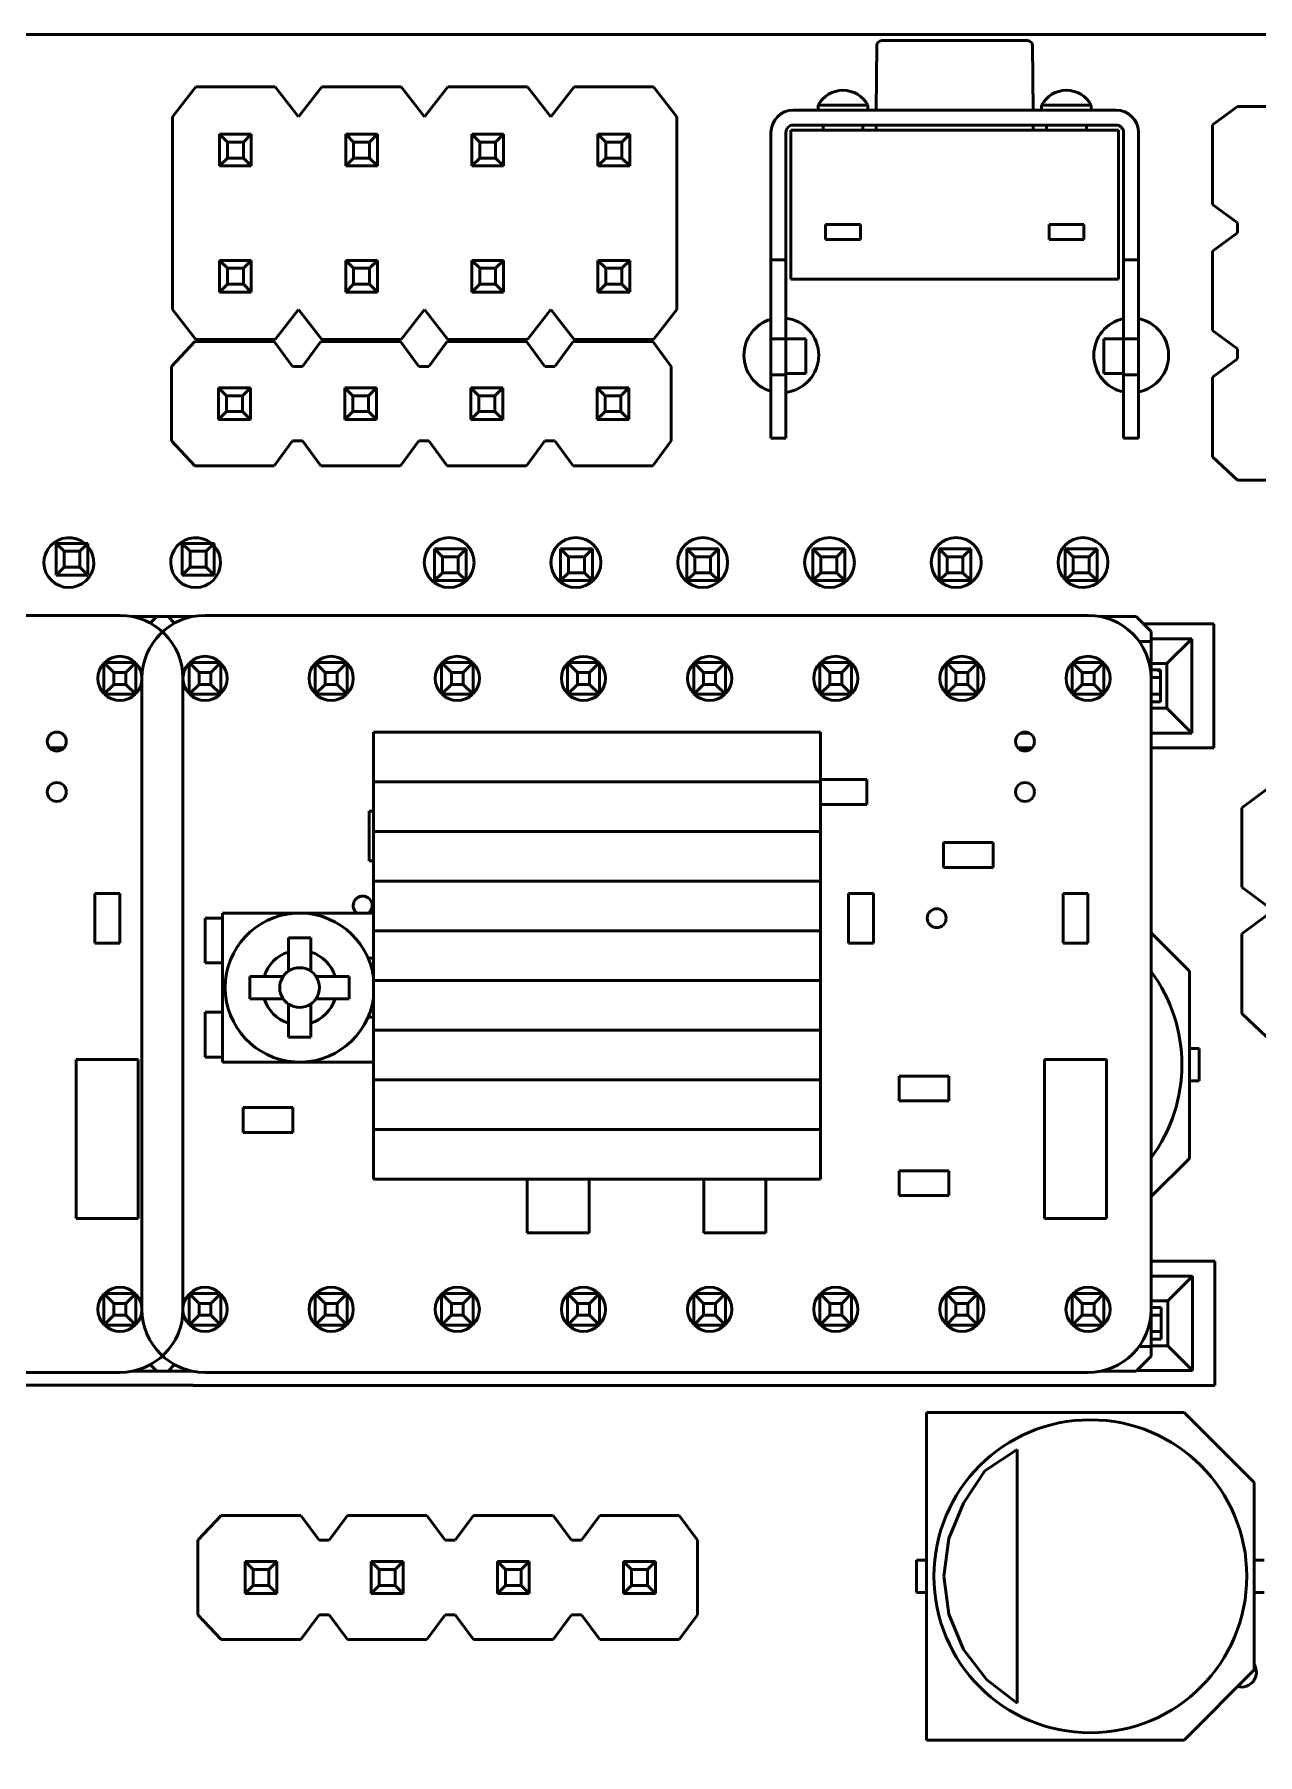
# Model space of a CAD drawing. Header units: millimetres. Extents: x 0 to 2625, y 0 to 1856.
# Drawn here: x 719.78 to 744.41, y 939.79 to 974.42 of the extents above; entities that cross this region are included whole.
import ezdxf

# ---------------------------------------------------------------- set-up
doc = ezdxf.new("R2010")
doc.units = ezdxf.units.MM
doc.header["$LTSCALE"] = 6.25
doc.layers.add('Symbol (ISO)', color=7, linetype='Continuous', lineweight=25)
doc.layers.add('Visible (ISO)', color=7, linetype='Continuous', lineweight=50)
doc.styles.add('Note Text (ISO)', font='tahoma.ttf')
doc.dimstyles.new('Default - Method 1b (ISO)$7', dxfattribs={"dimscale": 6.25, "dimtxt": 3.5, "dimasz": 2.5, "dimexe": 3.175, "dimexo": 0, "dimgap": 0.762, "dimtad": 1, "dimtoh": 1, "dimrnd": 1e-08, "dimtxsty": 'Note Text (ISO)', "dimcen": 0.09, "dimdle": 10, "dimclrd": 256, "dimclre": 256, "dimclrt": 256, "dimazin": 2, "dimtfac": 1, "dimtmove": 0, "dimatfit": 3, "dimfxl": 1, "dimtolj": 1, "dimlwd": -1, "dimlwe": -1, "dimarcsym": 0})

msp = doc.modelspace()

# ---------------------------------------------------------------- linework, layer by layer
at = {"layer": 'Visible (ISO)'}
for p, q in [((774.194, 974.42), (670.339, 974.42)), ((736.745, 974.196), (736.734, 972.895)), ((739.78, 974.295), (736.845, 974.295)), ((739.88, 974.196), (739.891, 972.895)), ((723.03, 973.362), (722.56, 972.762)), ((724.63, 973.362), (723.03, 973.362)), ((725.1, 972.762), (724.63, 973.362)), ((725.57, 973.362), (725.1, 972.762)), ((727.17, 973.362), (725.57, 973.362)), ((727.64, 972.762), (727.17, 973.362)), ((728.11, 973.362), (727.64, 972.762)), ((729.71, 973.362), (728.11, 973.362)), ((730.18, 972.762), (729.71, 973.362)), ((730.65, 973.362), (730.18, 972.762)), ((732.25, 973.362), (730.65, 973.362)), ((732.72, 972.762), (732.25, 973.362)), ((722.56, 972.762), (722.56, 968.882)), ((732.72, 968.882), (732.72, 972.762)), ((741.563, 972.895), (735.063, 972.895)), ((736.563, 972.995), (735.563, 972.995)), ((735.563, 972.995), (735.563, 972.895)), ((736.563, 972.995), (736.563, 972.895)), ((741.063, 972.995), (740.063, 972.995)), ((740.063, 972.995), (740.063, 972.895)), ((741.063, 972.995), (741.063, 972.895)), ((743.505, 972.599), (744.005, 972.969)), ((744.005, 972.969), (745.505, 972.969)), ((724.149, 972.412), (723.51, 972.412)), ((723.51, 972.412), (723.67, 972.252)), ((723.51, 971.772), (723.51, 972.412)), ((723.99, 972.252), (724.149, 972.412)), ((724.15, 972.412), (724.149, 972.412)), ((724.149, 971.772), (724.149, 972.412)), ((724.15, 971.772), (724.15, 972.412)), ((726.689, 972.412), (726.05, 972.412)), ((726.05, 972.412), (726.21, 972.252)), ((726.05, 971.772), (726.05, 972.412)), ((726.53, 972.252), (726.689, 972.412)), ((726.689, 971.772), (726.689, 972.412)), ((726.69, 972.412), (726.689, 972.412)), ((726.69, 971.772), (726.69, 972.412)), ((728.59, 971.772), (728.59, 972.412)), ((728.59, 972.412), (728.75, 972.252)), ((729.229, 972.412), (728.59, 972.412)), ((729.07, 972.252), (729.229, 972.412)), ((729.229, 971.772), (729.229, 972.412)), ((729.23, 972.412), (729.229, 972.412)), ((729.23, 971.772), (729.23, 972.412)), ((731.13, 971.772), (731.13, 972.412)), ((731.13, 972.412), (731.29, 972.252)), ((731.769, 972.412), (731.13, 972.412)), ((731.61, 972.252), (731.769, 972.412)), ((731.769, 971.772), (731.769, 972.412)), ((731.77, 972.412), (731.769, 972.412)), ((731.77, 971.772), (731.77, 972.412)), ((734.613, 972.445), (734.613, 969.884)), ((734.913, 972.445), (734.913, 969.884)), ((741.613, 972.495), (735.013, 972.495)), ((735.013, 972.495), (735.013, 969.495)), ((741.563, 972.595), (735.063, 972.595)), ((735.663, 972.595), (735.663, 972.495)), ((736.463, 972.595), (736.463, 972.495)), ((736.731, 972.595), (736.73, 972.495)), ((739.894, 972.595), (739.895, 972.495)), ((740.163, 972.595), (740.163, 972.495)), ((740.963, 972.595), (740.963, 972.495)), ((741.613, 969.495), (741.613, 972.495)), ((741.713, 969.884), (741.713, 972.445)), ((742.013, 969.884), (742.013, 972.445)), ((743.505, 970.999), (743.505, 972.599)), ((723.99, 972.252), (723.67, 972.252)), ((723.67, 971.932), (723.67, 972.252)), ((723.99, 971.932), (723.99, 972.252)), ((726.53, 972.252), (726.21, 972.252)), ((726.21, 971.932), (726.21, 972.252)), ((726.53, 971.932), (726.53, 972.252)), ((729.07, 972.252), (728.75, 972.252)), ((728.75, 971.932), (728.75, 972.252)), ((729.07, 971.932), (729.07, 972.252)), ((731.29, 971.932), (731.29, 972.252)), ((731.61, 972.252), (731.29, 972.252)), ((731.61, 971.932), (731.61, 972.252)), ((723.67, 971.932), (723.51, 971.772)), ((724.149, 971.772), (723.51, 971.772)), ((723.99, 971.932), (723.67, 971.932)), ((724.149, 971.772), (723.99, 971.932)), ((724.15, 971.772), (724.149, 971.772)), ((726.21, 971.932), (726.05, 971.772)), ((726.689, 971.772), (726.05, 971.772)), ((726.53, 971.932), (726.21, 971.932)), ((726.689, 971.772), (726.53, 971.932)), ((726.69, 971.772), (726.689, 971.772)), ((728.75, 971.932), (728.59, 971.772)), ((729.229, 971.772), (728.59, 971.772)), ((729.07, 971.932), (728.75, 971.932)), ((729.229, 971.772), (729.07, 971.932)), ((729.23, 971.772), (729.229, 971.772)), ((731.29, 971.932), (731.13, 971.772)), ((731.769, 971.772), (731.13, 971.772)), ((731.61, 971.932), (731.29, 971.932)), ((731.769, 971.772), (731.61, 971.932)), ((731.77, 971.772), (731.769, 971.772)), ((744.005, 970.629), (743.505, 970.999)), ((744.005, 970.629), (744.005, 970.429)), ((735.713, 970.595), (736.413, 970.595)), ((735.713, 970.595), (735.713, 970.295)), ((735.713, 970.295), (736.413, 970.295)), ((736.413, 970.595), (736.413, 970.295)), ((740.213, 970.595), (740.213, 970.295)), ((740.913, 970.595), (740.213, 970.595)), ((740.913, 970.295), (740.213, 970.295)), ((740.913, 970.595), (740.913, 970.295)), ((743.505, 970.059), (744.005, 970.429)), ((743.505, 968.459), (743.505, 970.059)), ((723.51, 969.232), (723.51, 969.872)), ((723.51, 969.872), (723.67, 969.712)), ((724.149, 969.872), (723.51, 969.872)), ((723.67, 969.392), (723.67, 969.712)), ((723.99, 969.712), (723.67, 969.712)), ((723.99, 969.712), (724.149, 969.872)), ((723.99, 969.392), (723.99, 969.712)), ((724.15, 969.872), (724.149, 969.872)), ((724.149, 969.232), (724.149, 969.872)), ((724.15, 969.232), (724.15, 969.872)), ((726.689, 969.872), (726.05, 969.872)), ((726.05, 969.872), (726.21, 969.712)), ((726.05, 969.232), (726.05, 969.872)), ((726.53, 969.712), (726.21, 969.712)), ((726.21, 969.392), (726.21, 969.712)), ((726.53, 969.712), (726.689, 969.872)), ((726.53, 969.392), (726.53, 969.712)), ((726.69, 969.872), (726.689, 969.872)), ((726.689, 969.232), (726.689, 969.872)), ((726.69, 969.232), (726.69, 969.872)), ((729.229, 969.872), (728.59, 969.872)), ((728.59, 969.872), (728.75, 969.712)), ((728.59, 969.232), (728.59, 969.872)), ((729.07, 969.712), (728.75, 969.712)), ((728.75, 969.392), (728.75, 969.712)), ((729.07, 969.712), (729.229, 969.872)), ((729.07, 969.392), (729.07, 969.712)), ((729.23, 969.872), (729.229, 969.872)), ((729.229, 969.232), (729.229, 969.872)), ((729.23, 969.232), (729.23, 969.872)), ((731.769, 969.872), (731.13, 969.872)), ((731.13, 969.872), (731.29, 969.712)), ((731.13, 969.232), (731.13, 969.872)), ((731.61, 969.712), (731.29, 969.712)), ((731.29, 969.392), (731.29, 969.712)), ((731.61, 969.712), (731.769, 969.872)), ((731.61, 969.392), (731.61, 969.712)), ((731.77, 969.872), (731.769, 969.872)), ((731.769, 969.232), (731.769, 969.872)), ((731.77, 969.232), (731.77, 969.872)), ((734.613, 969.884), (734.613, 968.295)), ((734.913, 969.884), (734.613, 969.884)), ((734.913, 968.295), (734.913, 969.884)), ((741.713, 969.884), (741.713, 968.295)), ((742.013, 969.884), (741.713, 969.884)), ((742.013, 969.884), (742.013, 968.295)), ((723.67, 969.392), (723.51, 969.232)), ((724.149, 969.232), (723.51, 969.232)), ((723.99, 969.392), (723.67, 969.392)), ((724.149, 969.232), (723.99, 969.392)), ((724.15, 969.232), (724.149, 969.232)), ((726.21, 969.392), (726.05, 969.232)), ((726.689, 969.232), (726.05, 969.232)), ((726.53, 969.392), (726.21, 969.392)), ((726.689, 969.232), (726.53, 969.392)), ((726.69, 969.232), (726.689, 969.232)), ((728.75, 969.392), (728.59, 969.232)), ((729.229, 969.232), (728.59, 969.232)), ((729.07, 969.392), (728.75, 969.392)), ((729.229, 969.232), (729.07, 969.392)), ((729.23, 969.232), (729.229, 969.232)), ((731.29, 969.392), (731.13, 969.232)), ((731.769, 969.232), (731.13, 969.232)), ((731.61, 969.392), (731.29, 969.392)), ((731.769, 969.232), (731.61, 969.392)), ((731.77, 969.232), (731.769, 969.232)), ((735.013, 969.495), (741.613, 969.495)), ((722.56, 968.882), (723.03, 968.282)), ((724.63, 968.282), (725.1, 968.882)), ((725.1, 968.882), (725.57, 968.282)), ((727.17, 968.282), (727.64, 968.882)), ((727.64, 968.882), (728.11, 968.282)), ((729.71, 968.282), (730.18, 968.882)), ((730.18, 968.882), (730.65, 968.282)), ((732.25, 968.282), (732.72, 968.882)), ((722.542, 967.738), (723.012, 968.238)), ((723.012, 968.238), (724.612, 968.238)), ((723.03, 968.282), (724.63, 968.282)), ((724.612, 968.238), (724.982, 967.738)), ((725.182, 967.738), (725.552, 968.238)), ((725.552, 968.238), (727.152, 968.238)), ((725.57, 968.282), (727.17, 968.282)), ((727.152, 968.238), (727.522, 967.738)), ((727.722, 967.738), (728.092, 968.238)), ((728.092, 968.238), (729.692, 968.238)), ((728.11, 968.282), (729.71, 968.282)), ((729.692, 968.238), (730.062, 967.738)), ((730.262, 967.738), (730.632, 968.238)), ((730.632, 968.238), (732.232, 968.238)), ((730.65, 968.282), (732.25, 968.282)), ((732.232, 968.238), (732.602, 967.738)), ((734.913, 968.295), (734.613, 968.295)), ((734.613, 968.295), (734.613, 967.565)), ((734.913, 967.565), (734.913, 968.295)), ((734.913, 968.295), (734.968, 968.295)), ((734.968, 968.295), (735.258, 968.295)), ((735.313, 968.295), (735.258, 968.295)), ((735.313, 967.595), (735.313, 968.295)), ((741.313, 968.295), (741.368, 968.295)), ((741.313, 967.595), (741.313, 968.295)), ((741.658, 968.295), (741.368, 968.295)), ((741.713, 968.295), (741.658, 968.295)), ((741.713, 968.295), (741.713, 967.565)), ((742.013, 968.295), (741.713, 968.295)), ((742.013, 968.295), (742.013, 967.565)), ((744.005, 968.089), (743.505, 968.459)), ((743.505, 967.519), (744.005, 967.889)), ((744.005, 968.089), (744.005, 967.889)), ((722.542, 967.738), (722.542, 966.238)), ((725.182, 967.738), (724.982, 967.738)), ((727.722, 967.738), (727.522, 967.738)), ((730.262, 967.738), (730.062, 967.738)), ((732.602, 967.738), (732.602, 966.238)), ((734.613, 967.565), (734.613, 966.295)), ((734.913, 967.565), (734.613, 967.565)), ((734.913, 967.595), (734.968, 967.595)), ((734.913, 966.295), (734.913, 967.565)), ((734.968, 967.595), (735.258, 967.595)), ((735.313, 967.595), (735.258, 967.595)), ((741.313, 967.595), (741.368, 967.595)), ((741.658, 967.595), (741.368, 967.595)), ((741.713, 967.595), (741.658, 967.595)), ((741.713, 967.565), (741.713, 966.295)), ((742.013, 967.565), (741.713, 967.565)), ((742.013, 967.565), (742.013, 966.295)), ((743.505, 965.919), (743.505, 967.519)), ((724.132, 967.308), (723.492, 967.308)), ((723.652, 967.148), (723.492, 967.308)), ((723.492, 966.668), (723.492, 967.308)), ((723.972, 967.148), (723.652, 967.148)), ((723.652, 966.828), (723.652, 967.148)), ((724.132, 967.308), (723.972, 967.148)), ((723.972, 966.828), (723.972, 967.148)), ((724.132, 966.668), (724.132, 967.308)), ((726.672, 967.308), (726.032, 967.308)), ((726.192, 967.148), (726.032, 967.308)), ((726.032, 966.668), (726.032, 967.308)), ((726.512, 967.148), (726.192, 967.148)), ((726.192, 966.828), (726.192, 967.148)), ((726.672, 967.308), (726.512, 967.148)), ((726.512, 966.828), (726.512, 967.148)), ((726.672, 966.668), (726.672, 967.308)), ((729.212, 967.308), (728.572, 967.308)), ((728.732, 967.148), (728.572, 967.308)), ((728.572, 966.668), (728.572, 967.308)), ((729.052, 967.148), (728.732, 967.148)), ((728.732, 966.828), (728.732, 967.148)), ((729.212, 967.308), (729.052, 967.148)), ((729.052, 966.828), (729.052, 967.148)), ((729.212, 966.668), (729.212, 967.308)), ((731.752, 967.308), (731.112, 967.308)), ((731.272, 967.148), (731.112, 967.308)), ((731.112, 966.668), (731.112, 967.308)), ((731.592, 967.148), (731.272, 967.148)), ((731.272, 966.828), (731.272, 967.148)), ((731.752, 967.308), (731.592, 967.148)), ((731.592, 966.828), (731.592, 967.148)), ((731.752, 966.668), (731.752, 967.308)), ((723.492, 966.668), (723.652, 966.828)), ((723.972, 966.828), (723.652, 966.828)), ((723.972, 966.828), (724.132, 966.668)), ((726.032, 966.668), (726.192, 966.828)), ((726.512, 966.828), (726.192, 966.828)), ((726.512, 966.828), (726.672, 966.668)), ((728.572, 966.668), (728.732, 966.828)), ((729.052, 966.828), (728.732, 966.828)), ((729.052, 966.828), (729.212, 966.668)), ((731.112, 966.668), (731.272, 966.828)), ((731.592, 966.828), (731.272, 966.828)), ((731.592, 966.828), (731.752, 966.668)), ((724.132, 966.668), (723.492, 966.668)), ((726.672, 966.668), (726.032, 966.668)), ((729.212, 966.668), (728.572, 966.668)), ((731.752, 966.668), (731.112, 966.668)), ((722.542, 966.238), (723.012, 965.738)), ((724.612, 965.738), (724.982, 966.238)), ((725.182, 966.238), (724.982, 966.238)), ((725.552, 965.738), (725.182, 966.238)), ((727.522, 966.238), (727.152, 965.738)), ((727.722, 966.238), (727.522, 966.238)), ((728.092, 965.738), (727.722, 966.238)), ((730.062, 966.238), (729.692, 965.738)), ((730.262, 966.238), (730.062, 966.238)), ((730.632, 965.738), (730.262, 966.238)), ((732.602, 966.238), (732.232, 965.738)), ((734.913, 966.295), (734.613, 966.295)), ((742.013, 966.295), (741.713, 966.295)), ((744.005, 965.449), (743.505, 965.919)), ((723.012, 965.738), (724.612, 965.738)), ((727.152, 965.738), (725.552, 965.738)), ((729.692, 965.738), (728.092, 965.738)), ((732.232, 965.738), (730.632, 965.738)), ((744.005, 965.449), (745.505, 965.449)), ((720.38, 964.015), (720.22, 964.175)), ((720.22, 963.535), (720.22, 964.175)), ((720.22, 964.175), (720.86, 964.175)), ((720.86, 964.175), (720.7, 964.015)), ((720.86, 963.535), (720.86, 964.175)), ((722.92, 964.015), (722.76, 964.175)), ((722.76, 963.535), (722.76, 964.175)), ((722.76, 964.175), (723.4, 964.175)), ((723.4, 964.175), (723.24, 964.015)), ((723.4, 963.535), (723.4, 964.175)), ((727.998, 963.905), (727.838, 964.065)), ((727.838, 963.425), (727.838, 964.065)), ((727.838, 964.065), (728.478, 964.065)), ((728.478, 964.065), (728.318, 963.905)), ((728.478, 963.425), (728.478, 964.065)), ((730.538, 963.905), (730.378, 964.065)), ((730.378, 963.425), (730.378, 964.065)), ((730.378, 964.065), (731.018, 964.065)), ((731.018, 964.065), (730.858, 963.905)), ((731.018, 963.425), (731.018, 964.065)), ((733.078, 963.905), (732.918, 964.065)), ((732.918, 963.425), (732.918, 964.065)), ((732.918, 964.065), (733.558, 964.065)), ((733.558, 964.065), (733.398, 963.905)), ((733.558, 963.425), (733.558, 964.065)), ((735.618, 963.905), (735.458, 964.065)), ((735.458, 963.425), (735.458, 964.065)), ((735.458, 964.065), (736.098, 964.065)), ((736.098, 964.065), (735.938, 963.905)), ((736.098, 963.425), (736.098, 964.065)), ((738.158, 963.905), (737.998, 964.065)), ((737.998, 963.425), (737.998, 964.065)), ((737.998, 964.065), (738.638, 964.065)), ((738.638, 964.065), (738.478, 963.905)), ((738.638, 963.425), (738.638, 964.065)), ((740.538, 963.425), (740.538, 964.065)), ((740.698, 963.905), (740.538, 964.065)), ((740.538, 964.065), (741.178, 964.065)), ((741.178, 964.065), (741.018, 963.905)), ((741.178, 963.425), (741.178, 964.065)), ((720.22, 963.535), (720.38, 963.695)), ((720.38, 964.015), (720.7, 964.015)), ((720.38, 963.695), (720.38, 964.015)), ((720.38, 963.695), (720.7, 963.695)), ((720.7, 963.695), (720.7, 964.015)), ((720.7, 963.695), (720.86, 963.535)), ((722.76, 963.535), (722.92, 963.695)), ((722.92, 964.015), (723.24, 964.015)), ((722.92, 963.695), (722.92, 964.015)), ((722.92, 963.695), (723.24, 963.695)), ((723.24, 963.695), (723.24, 964.015)), ((723.24, 963.695), (723.4, 963.535)), ((727.998, 963.905), (728.318, 963.905)), ((727.998, 963.585), (727.998, 963.905)), ((728.318, 963.585), (728.318, 963.905)), ((730.538, 963.905), (730.858, 963.905)), ((730.538, 963.585), (730.538, 963.905)), ((730.858, 963.585), (730.858, 963.905)), ((733.078, 963.905), (733.398, 963.905)), ((733.078, 963.585), (733.078, 963.905)), ((733.398, 963.585), (733.398, 963.905)), ((735.618, 963.905), (735.938, 963.905)), ((735.618, 963.585), (735.618, 963.905)), ((735.938, 963.585), (735.938, 963.905)), ((738.158, 963.905), (738.478, 963.905)), ((738.158, 963.585), (738.158, 963.905)), ((738.478, 963.585), (738.478, 963.905)), ((740.698, 963.905), (741.018, 963.905)), ((740.698, 963.585), (740.698, 963.905)), ((741.018, 963.585), (741.018, 963.905)), ((720.22, 963.535), (720.86, 963.535)), ((722.76, 963.535), (723.4, 963.535)), ((727.838, 963.425), (727.998, 963.585)), ((727.838, 963.425), (728.478, 963.425)), ((727.998, 963.585), (728.318, 963.585)), ((728.318, 963.585), (728.478, 963.425)), ((730.378, 963.425), (730.538, 963.585)), ((730.378, 963.425), (731.018, 963.425)), ((730.538, 963.585), (730.858, 963.585)), ((730.858, 963.585), (731.018, 963.425)), ((732.918, 963.425), (733.078, 963.585)), ((732.918, 963.425), (733.558, 963.425)), ((733.078, 963.585), (733.398, 963.585)), ((733.398, 963.585), (733.558, 963.425)), ((735.458, 963.425), (735.618, 963.585)), ((735.458, 963.425), (736.098, 963.425)), ((735.618, 963.585), (735.938, 963.585)), ((735.938, 963.585), (736.098, 963.425)), ((737.998, 963.425), (738.158, 963.585)), ((737.998, 963.425), (738.638, 963.425)), ((738.158, 963.585), (738.478, 963.585)), ((738.478, 963.585), (738.638, 963.425)), ((740.538, 963.425), (740.698, 963.585)), ((740.538, 963.425), (741.178, 963.425)), ((740.698, 963.585), (741.018, 963.585)), ((741.018, 963.585), (741.178, 963.425)), ((721.504, 962.726), (703.724, 962.726)), ((721.755, 962.701), (722.474, 962.701)), ((722.248, 962.701), (722.116, 962.569)), ((722.248, 962.701), (722.967, 962.701)), ((722.606, 962.569), (722.474, 962.701)), ((740.998, 962.726), (723.218, 962.726)), ((741.248, 962.701), (741.968, 962.701)), ((742.268, 962.401), (741.968, 962.701)), ((742.113, 962.556), (743.53, 962.556)), ((742.268, 962.401), (742.268, 962.201)), ((743.53, 962.556), (743.53, 960.056)), ((742.268, 962.201), (742.026, 962.201)), ((742.268, 962.256), (743.084, 962.256)), ((742.268, 961.456), (742.268, 962.201)), ((742.585, 961.757), (743.084, 962.256)), ((743.084, 960.356), (743.084, 962.256)), ((721.184, 961.776), (721.824, 961.776)), ((721.384, 961.576), (721.184, 961.776)), ((721.184, 961.136), (721.184, 961.776)), ((721.624, 961.576), (721.824, 961.776)), ((721.824, 961.776), (721.824, 961.136)), ((723.098, 961.576), (722.898, 961.776)), ((722.898, 961.136), (722.898, 961.776)), ((722.898, 961.776), (723.538, 961.776)), ((723.338, 961.576), (723.538, 961.776)), ((723.538, 961.776), (723.538, 961.136)), ((725.438, 961.776), (726.078, 961.776)), ((725.638, 961.576), (725.438, 961.776)), ((725.438, 961.136), (725.438, 961.776)), ((725.878, 961.576), (726.078, 961.776)), ((726.078, 961.776), (726.078, 961.136)), ((727.978, 961.776), (728.618, 961.776)), ((728.178, 961.576), (727.978, 961.776)), ((727.978, 961.136), (727.978, 961.776)), ((728.418, 961.576), (728.618, 961.776)), ((728.618, 961.776), (728.618, 961.136)), ((730.518, 961.776), (731.158, 961.776)), ((730.718, 961.576), (730.518, 961.776)), ((730.518, 961.136), (730.518, 961.776)), ((730.958, 961.576), (731.158, 961.776)), ((731.158, 961.776), (731.158, 961.136)), ((733.058, 961.776), (733.698, 961.776)), ((733.258, 961.576), (733.058, 961.776)), ((733.058, 961.136), (733.058, 961.776)), ((733.498, 961.576), (733.698, 961.776)), ((733.698, 961.776), (733.698, 961.136)), ((735.598, 961.776), (736.238, 961.776)), ((735.798, 961.576), (735.598, 961.776)), ((735.598, 961.136), (735.598, 961.776)), ((736.038, 961.576), (736.238, 961.776)), ((736.238, 961.776), (736.238, 961.136)), ((738.138, 961.776), (738.778, 961.776)), ((738.338, 961.576), (738.138, 961.776)), ((738.138, 961.136), (738.138, 961.776)), ((738.578, 961.576), (738.778, 961.776)), ((738.778, 961.776), (738.778, 961.136)), ((740.678, 961.776), (741.318, 961.776)), ((740.878, 961.576), (740.678, 961.776)), ((740.678, 961.136), (740.678, 961.776)), ((741.118, 961.576), (741.318, 961.776)), ((741.318, 961.776), (741.318, 961.136)), ((742.268, 961.756), (742.585, 961.756)), ((742.455, 961.626), (742.268, 961.626)), ((742.455, 960.986), (742.455, 961.626)), ((742.585, 960.855), (742.585, 961.757)), ((721.184, 961.136), (721.384, 961.336)), ((721.624, 961.576), (721.384, 961.576)), ((721.384, 961.576), (721.384, 961.336)), ((721.384, 961.336), (721.624, 961.336)), ((721.624, 961.336), (721.624, 961.576)), ((721.824, 961.136), (721.624, 961.336)), ((721.948, 961.485), (721.948, 961.456)), ((721.948, 961.456), (721.948, 948.756)), ((722.774, 961.456), (722.774, 961.485)), ((722.774, 948.756), (722.774, 961.456)), ((722.898, 961.136), (723.098, 961.336)), ((723.338, 961.576), (723.098, 961.576)), ((723.098, 961.576), (723.098, 961.336)), ((723.098, 961.336), (723.338, 961.336)), ((723.338, 961.336), (723.338, 961.576)), ((723.538, 961.136), (723.338, 961.336)), ((725.438, 961.136), (725.638, 961.336)), ((725.878, 961.576), (725.638, 961.576)), ((725.638, 961.576), (725.638, 961.336)), ((725.638, 961.336), (725.878, 961.336)), ((725.878, 961.336), (725.878, 961.576)), ((726.078, 961.136), (725.878, 961.336)), ((727.978, 961.136), (728.178, 961.336)), ((728.418, 961.576), (728.178, 961.576)), ((728.178, 961.576), (728.178, 961.336)), ((728.178, 961.336), (728.418, 961.336)), ((728.418, 961.336), (728.418, 961.576)), ((728.618, 961.136), (728.418, 961.336)), ((730.518, 961.136), (730.718, 961.336)), ((730.958, 961.576), (730.718, 961.576)), ((730.718, 961.576), (730.718, 961.336)), ((730.718, 961.336), (730.958, 961.336)), ((730.958, 961.336), (730.958, 961.576)), ((731.158, 961.136), (730.958, 961.336)), ((733.058, 961.136), (733.258, 961.336)), ((733.498, 961.576), (733.258, 961.576)), ((733.258, 961.576), (733.258, 961.336)), ((733.258, 961.336), (733.498, 961.336)), ((733.498, 961.336), (733.498, 961.576)), ((733.698, 961.136), (733.498, 961.336)), ((735.598, 961.136), (735.798, 961.336)), ((736.038, 961.576), (735.798, 961.576)), ((735.798, 961.576), (735.798, 961.336)), ((735.798, 961.336), (736.038, 961.336)), ((736.038, 961.336), (736.038, 961.576)), ((736.238, 961.136), (736.038, 961.336)), ((738.138, 961.136), (738.338, 961.336)), ((738.578, 961.576), (738.338, 961.576)), ((738.338, 961.576), (738.338, 961.336)), ((738.338, 961.336), (738.578, 961.336)), ((738.578, 961.336), (738.578, 961.576)), ((738.778, 961.136), (738.578, 961.336)), ((740.678, 961.136), (740.878, 961.336)), ((741.118, 961.576), (740.878, 961.576)), ((740.878, 961.576), (740.878, 961.336)), ((740.878, 961.336), (741.118, 961.336)), ((741.118, 961.336), (741.118, 961.576)), ((741.318, 961.136), (741.118, 961.336)), ((742.268, 961.473), (742.455, 961.473)), ((742.268, 948.756), (742.268, 961.456)), ((721.824, 961.136), (721.184, 961.136)), ((723.538, 961.136), (722.898, 961.136)), ((726.078, 961.136), (725.438, 961.136)), ((728.618, 961.136), (727.978, 961.136)), ((731.158, 961.136), (730.518, 961.136)), ((733.698, 961.136), (733.058, 961.136)), ((736.238, 961.136), (735.598, 961.136)), ((738.778, 961.136), (738.138, 961.136)), ((741.318, 961.136), (740.678, 961.136)), ((742.268, 961.139), (742.455, 961.139)), ((742.268, 960.986), (742.455, 960.986)), ((742.268, 960.856), (742.585, 960.856)), ((742.585, 960.855), (743.084, 960.356)), ((735.608, 960.376), (726.608, 960.376)), ((726.608, 960.376), (726.608, 959.876)), ((735.608, 959.876), (735.608, 960.376)), ((739.641, 960.356), (739.814, 960.356)), ((742.268, 960.356), (743.084, 960.356)), ((720.095, 960.056), (720.373, 960.056)), ((726.608, 959.876), (726.608, 959.376)), ((735.608, 959.376), (735.608, 959.876)), ((739.589, 960.056), (739.867, 960.056)), ((742.268, 960.056), (743.53, 960.056)), ((735.608, 959.376), (726.608, 959.376)), ((726.608, 958.376), (726.608, 959.376)), ((736.545, 959.42), (735.608, 959.42)), ((735.608, 959.376), (735.608, 958.376)), ((736.545, 958.92), (736.545, 959.42)), ((744.091, 958.852), (744.591, 959.222)), ((735.608, 958.92), (736.545, 958.92)), ((744.091, 957.252), (744.091, 958.852)), ((726.524, 958.781), (726.524, 957.781)), ((726.608, 958.781), (726.524, 958.781)), ((726.608, 958.376), (735.608, 958.376)), ((726.608, 958.376), (726.608, 957.376)), ((735.608, 957.376), (735.608, 958.376)), ((739.085, 958.15), (738.085, 958.15)), ((738.085, 958.15), (738.085, 957.65)), ((739.085, 957.65), (739.085, 958.15)), ((726.524, 957.781), (726.608, 957.781)), ((738.085, 957.65), (739.085, 957.65)), ((721, 957.13), (721, 956.13)), ((721.5, 957.13), (721, 957.13)), ((721.5, 956.13), (721.5, 957.13)), ((735.608, 957.376), (726.608, 957.376)), ((726.608, 956.376), (726.608, 957.376)), ((735.608, 957.376), (735.608, 956.376)), ((736.176, 957.13), (736.176, 956.13)), ((736.676, 957.13), (736.176, 957.13)), ((736.676, 956.13), (736.676, 957.13)), ((740.494, 957.13), (740.494, 956.13)), ((740.994, 957.13), (740.494, 957.13)), ((740.994, 956.13), (740.994, 957.13)), ((744.591, 956.882), (744.091, 957.252)), ((723.223, 956.633), (723.573, 956.633)), ((723.223, 955.728), (723.223, 956.633)), ((726.608, 956.733), (723.573, 956.733)), ((723.573, 956.733), (723.573, 956.633)), ((723.573, 956.633), (723.573, 955.728)), ((744.091, 956.312), (744.591, 956.682)), ((721, 956.13), (721.5, 956.13)), ((725.348, 956.233), (724.898, 956.233)), ((724.898, 956.233), (724.898, 955.949)), ((725.348, 955.949), (725.348, 956.233)), ((726.608, 956.376), (735.608, 956.376)), ((726.608, 956.376), (726.608, 955.376)), ((735.608, 955.376), (735.608, 956.376)), ((736.176, 956.13), (736.676, 956.13)), ((740.494, 956.13), (740.994, 956.13)), ((743.037, 955.566), (742.268, 956.335)), ((744.091, 954.712), (744.091, 956.312)), ((723.573, 955.728), (723.223, 955.728)), ((723.573, 955.728), (723.573, 954.738)), ((726.5, 955.828), (726.608, 955.828)), ((724.123, 955.458), (724.123, 955.008)), ((724.407, 955.458), (724.123, 955.458)), ((726.123, 955.458), (725.838, 955.458)), ((726.123, 955.008), (726.123, 955.458)), ((735.608, 955.376), (726.608, 955.376)), ((726.608, 954.376), (726.608, 955.376)), ((735.608, 955.376), (735.608, 954.376)), ((743.037, 951.794), (743.037, 955.566)), ((723.223, 954.738), (723.573, 954.738)), ((723.223, 953.833), (723.223, 954.738)), ((723.573, 954.738), (723.573, 953.833)), ((724.123, 955.008), (724.407, 955.008)), ((725.838, 955.008), (726.123, 955.008)), ((744.591, 954.242), (744.091, 954.712)), ((724.898, 954.518), (724.898, 954.233)), ((725.348, 954.233), (725.348, 954.518)), ((726.608, 954.638), (726.5, 954.638)), ((726.608, 954.376), (735.608, 954.376)), ((726.608, 954.376), (726.608, 953.376)), ((735.608, 953.376), (735.608, 954.376)), ((724.898, 954.233), (725.348, 954.233)), ((743.237, 954.005), (743.037, 954.005)), ((743.237, 953.355), (743.237, 954.005)), ((720.625, 953.785), (720.625, 950.585)), ((721.875, 953.785), (720.625, 953.785)), ((721.875, 950.585), (721.875, 953.785)), ((723.573, 953.833), (723.223, 953.833)), ((723.573, 953.833), (723.573, 953.733)), ((723.573, 953.733), (726.608, 953.733)), ((740.119, 953.785), (740.119, 950.585)), ((741.369, 953.785), (740.119, 953.785)), ((741.369, 950.585), (741.369, 953.785)), ((735.608, 953.376), (726.608, 953.376)), ((726.608, 952.376), (726.608, 953.376)), ((735.608, 953.376), (735.608, 952.376)), ((738.196, 953.451), (737.196, 953.451)), ((737.196, 953.451), (737.196, 952.951)), ((738.196, 952.951), (738.196, 953.451)), ((743.037, 953.355), (743.237, 953.355)), ((737.196, 952.951), (738.196, 952.951)), ((724.988, 952.816), (723.988, 952.816)), ((723.988, 952.816), (723.988, 952.316)), ((724.988, 952.316), (724.988, 952.816)), ((723.988, 952.316), (724.988, 952.316)), ((726.608, 952.376), (735.608, 952.376)), ((726.608, 952.376), (726.608, 951.876)), ((735.608, 951.876), (735.608, 952.376)), ((726.608, 951.876), (726.608, 951.376)), ((735.608, 951.376), (735.608, 951.876)), ((742.268, 951.025), (743.037, 951.794)), ((726.608, 951.376), (735.608, 951.376)), ((729.705, 951.376), (729.705, 950.296)), ((730.955, 950.296), (730.955, 951.376)), ((733.261, 951.376), (733.261, 950.296)), ((734.511, 950.296), (734.511, 951.376)), ((738.196, 951.546), (737.196, 951.546)), ((737.196, 951.546), (737.196, 951.046)), ((738.196, 951.046), (738.196, 951.546)), ((737.196, 951.046), (738.196, 951.046)), ((720.625, 950.585), (721.875, 950.585)), ((740.119, 950.585), (741.369, 950.585)), ((729.705, 950.296), (730.955, 950.296)), ((733.261, 950.296), (734.511, 950.296)), ((742.268, 949.724), (743.547, 949.724)), ((743.547, 949.724), (743.547, 947.224)), ((742.268, 949.424), (743.101, 949.424)), ((742.602, 948.925), (743.101, 949.424)), ((743.101, 947.524), (743.101, 949.424)), ((721.184, 948.436), (721.184, 949.076)), ((721.184, 949.076), (721.824, 949.076)), ((721.384, 948.876), (721.184, 949.076)), ((721.384, 948.876), (721.384, 948.636)), ((721.624, 948.876), (721.384, 948.876)), ((721.624, 948.876), (721.824, 949.076)), ((721.624, 948.636), (721.624, 948.876)), ((721.824, 949.076), (721.824, 948.436)), ((722.898, 949.076), (723.538, 949.076)), ((723.098, 948.876), (722.898, 949.076)), ((722.898, 948.436), (722.898, 949.076)), ((723.338, 948.876), (723.098, 948.876)), ((723.098, 948.876), (723.098, 948.636)), ((723.338, 948.876), (723.538, 949.076)), ((723.338, 948.636), (723.338, 948.876)), ((723.538, 949.076), (723.538, 948.436)), ((725.638, 948.876), (725.438, 949.076)), ((725.438, 948.436), (725.438, 949.076)), ((725.438, 949.076), (726.078, 949.076)), ((725.638, 948.876), (725.638, 948.636)), ((725.878, 948.876), (725.638, 948.876)), ((725.878, 948.876), (726.078, 949.076)), ((725.878, 948.636), (725.878, 948.876)), ((726.078, 949.076), (726.078, 948.436)), ((728.178, 948.876), (727.978, 949.076)), ((727.978, 948.436), (727.978, 949.076)), ((727.978, 949.076), (728.618, 949.076)), ((728.178, 948.876), (728.178, 948.636)), ((728.418, 948.876), (728.178, 948.876)), ((728.418, 948.876), (728.618, 949.076)), ((728.418, 948.636), (728.418, 948.876)), ((728.618, 949.076), (728.618, 948.436)), ((730.518, 949.076), (731.158, 949.076)), ((730.518, 948.436), (730.518, 949.076)), ((730.718, 948.876), (730.518, 949.076)), ((730.718, 948.876), (730.718, 948.636)), ((730.958, 948.876), (730.718, 948.876)), ((730.958, 948.876), (731.158, 949.076)), ((730.958, 948.636), (730.958, 948.876)), ((731.158, 949.076), (731.158, 948.436)), ((733.058, 948.436), (733.058, 949.076)), ((733.058, 949.076), (733.698, 949.076)), ((733.258, 948.876), (733.058, 949.076)), ((733.258, 948.876), (733.258, 948.636)), ((733.498, 948.876), (733.258, 948.876)), ((733.498, 948.876), (733.698, 949.076)), ((733.498, 948.636), (733.498, 948.876)), ((733.698, 949.076), (733.698, 948.436)), ((735.598, 948.436), (735.598, 949.076)), ((735.598, 949.076), (736.238, 949.076)), ((735.798, 948.876), (735.598, 949.076)), ((735.798, 948.876), (735.798, 948.636)), ((736.038, 948.876), (735.798, 948.876)), ((736.038, 948.876), (736.238, 949.076)), ((736.038, 948.636), (736.038, 948.876)), ((736.238, 949.076), (736.238, 948.436)), ((738.138, 948.436), (738.138, 949.076)), ((738.138, 949.076), (738.778, 949.076)), ((738.338, 948.876), (738.138, 949.076)), ((738.338, 948.876), (738.338, 948.636)), ((738.578, 948.876), (738.338, 948.876)), ((738.578, 948.876), (738.778, 949.076)), ((738.578, 948.636), (738.578, 948.876)), ((738.778, 949.076), (738.778, 948.436)), ((740.678, 948.436), (740.678, 949.076)), ((740.678, 949.076), (741.318, 949.076)), ((740.878, 948.876), (740.678, 949.076)), ((740.878, 948.876), (740.878, 948.636)), ((741.118, 948.876), (740.878, 948.876)), ((741.118, 948.876), (741.318, 949.076)), ((741.118, 948.636), (741.118, 948.876)), ((741.318, 949.076), (741.318, 948.436)), ((742.268, 948.924), (742.602, 948.924)), ((742.472, 948.794), (742.268, 948.794)), ((742.472, 948.154), (742.472, 948.794)), ((742.602, 948.023), (742.602, 948.925)), ((721.184, 948.436), (721.384, 948.636)), ((721.384, 948.636), (721.624, 948.636)), ((721.824, 948.436), (721.624, 948.636)), ((721.948, 948.756), (721.948, 948.728)), ((722.774, 948.728), (722.774, 948.756)), ((722.898, 948.436), (723.098, 948.636)), ((723.098, 948.636), (723.338, 948.636)), ((723.538, 948.436), (723.338, 948.636)), ((725.438, 948.436), (725.638, 948.636)), ((725.638, 948.636), (725.878, 948.636)), ((726.078, 948.436), (725.878, 948.636)), ((727.978, 948.436), (728.178, 948.636)), ((728.178, 948.636), (728.418, 948.636)), ((728.618, 948.436), (728.418, 948.636)), ((730.518, 948.436), (730.718, 948.636)), ((730.718, 948.636), (730.958, 948.636)), ((731.158, 948.436), (730.958, 948.636)), ((733.058, 948.436), (733.258, 948.636)), ((733.258, 948.636), (733.498, 948.636)), ((733.698, 948.436), (733.498, 948.636)), ((735.598, 948.436), (735.798, 948.636)), ((735.798, 948.636), (736.038, 948.636)), ((736.238, 948.436), (736.038, 948.636)), ((738.138, 948.436), (738.338, 948.636)), ((738.338, 948.636), (738.578, 948.636)), ((738.778, 948.436), (738.578, 948.636)), ((740.678, 948.436), (740.878, 948.636)), ((740.878, 948.636), (741.118, 948.636)), ((741.318, 948.436), (741.118, 948.636)), ((742.268, 948.011), (742.268, 948.756)), ((742.268, 948.64), (742.472, 948.64)), ((721.824, 948.436), (721.184, 948.436)), ((723.538, 948.436), (722.898, 948.436)), ((726.078, 948.436), (725.438, 948.436)), ((728.618, 948.436), (727.978, 948.436)), ((731.158, 948.436), (730.518, 948.436)), ((733.698, 948.436), (733.058, 948.436)), ((736.238, 948.436), (735.598, 948.436)), ((738.778, 948.436), (738.138, 948.436)), ((741.318, 948.436), (740.678, 948.436)), ((742.268, 948.307), (742.472, 948.307)), ((742.268, 948.154), (742.472, 948.154)), ((741.968, 947.511), (742.268, 947.811)), ((742.026, 948.011), (742.268, 948.011)), ((742.268, 948.024), (742.602, 948.024)), ((742.268, 948.011), (742.268, 947.811)), ((742.602, 948.023), (743.101, 947.524)), ((703.724, 947.486), (721.504, 947.486)), ((722.474, 947.511), (721.755, 947.511)), ((722.116, 947.643), (722.248, 947.511)), ((722.967, 947.511), (722.248, 947.511)), ((722.474, 947.511), (722.606, 947.643)), ((723.218, 947.486), (740.998, 947.486)), ((741.968, 947.511), (741.248, 947.511)), ((741.98, 947.524), (743.101, 947.524)), ((702.691, 947.229), (722.977, 947.229)), ((722.977, 947.224), (743.547, 947.224)), ((742.93, 946.682), (737.744, 946.682)), ((737.744, 946.682), (737.744, 940.082)), ((744.344, 945.268), (742.93, 946.682)), ((738.922, 945.504), (739.569, 945.937)), ((739.569, 945.937), (739.569, 940.827)), ((738.49, 944.857), (738.922, 945.504)), ((744.344, 941.496), (744.344, 945.268)), ((738.195, 944.145), (738.49, 944.857)), ((723.075, 944.108), (723.545, 944.608)), ((723.545, 944.608), (725.145, 944.608)), ((725.145, 944.608), (725.515, 944.108)), ((725.715, 944.108), (726.085, 944.608)), ((726.085, 944.608), (727.685, 944.608)), ((727.685, 944.608), (728.055, 944.108)), ((728.255, 944.108), (728.625, 944.608)), ((728.625, 944.608), (730.225, 944.608)), ((730.225, 944.608), (730.595, 944.108)), ((730.795, 944.108), (731.165, 944.608)), ((731.165, 944.608), (732.765, 944.608)), ((732.765, 944.608), (733.135, 944.108)), ((723.075, 944.108), (723.075, 942.608)), ((725.715, 944.108), (725.515, 944.108)), ((728.255, 944.108), (728.055, 944.108)), ((730.795, 944.108), (730.595, 944.108)), ((733.135, 944.108), (733.135, 942.608)), ((738.094, 943.382), (738.195, 944.145)), ((724.025, 943.038), (724.025, 943.678)), ((724.665, 943.678), (724.025, 943.678)), ((724.185, 943.518), (724.025, 943.678)), ((724.665, 943.678), (724.505, 943.518)), ((724.665, 943.038), (724.665, 943.678)), ((726.565, 943.038), (726.565, 943.678)), ((727.205, 943.678), (726.565, 943.678)), ((726.725, 943.518), (726.565, 943.678)), ((727.205, 943.678), (727.045, 943.518)), ((727.205, 943.038), (727.205, 943.678)), ((729.105, 943.038), (729.105, 943.678)), ((729.745, 943.678), (729.105, 943.678)), ((729.265, 943.518), (729.105, 943.678)), ((729.745, 943.678), (729.585, 943.518)), ((729.745, 943.038), (729.745, 943.678)), ((731.645, 943.038), (731.645, 943.678)), ((732.285, 943.678), (731.645, 943.678)), ((731.805, 943.518), (731.645, 943.678)), ((732.285, 943.678), (732.125, 943.518)), ((732.285, 943.038), (732.285, 943.678)), ((737.744, 943.707), (737.544, 943.707)), ((737.544, 943.707), (737.544, 943.057)), ((744.544, 943.707), (744.344, 943.707)), ((724.505, 943.518), (724.185, 943.518)), ((724.185, 943.198), (724.185, 943.518)), ((724.505, 943.198), (724.505, 943.518)), ((727.045, 943.518), (726.725, 943.518)), ((726.725, 943.198), (726.725, 943.518)), ((727.045, 943.198), (727.045, 943.518)), ((729.585, 943.518), (729.265, 943.518)), ((729.265, 943.198), (729.265, 943.518)), ((729.585, 943.198), (729.585, 943.518)), ((732.125, 943.518), (731.805, 943.518)), ((731.805, 943.198), (731.805, 943.518)), ((732.125, 943.198), (732.125, 943.518)), ((738.195, 942.618), (738.094, 943.382)), ((724.025, 943.038), (724.185, 943.198)), ((724.665, 943.038), (724.025, 943.038)), ((724.505, 943.198), (724.185, 943.198)), ((724.505, 943.198), (724.665, 943.038)), ((726.565, 943.038), (726.725, 943.198)), ((727.205, 943.038), (726.565, 943.038)), ((727.045, 943.198), (726.725, 943.198)), ((727.045, 943.198), (727.205, 943.038)), ((729.105, 943.038), (729.265, 943.198)), ((729.745, 943.038), (729.105, 943.038)), ((729.585, 943.198), (729.265, 943.198)), ((729.585, 943.198), (729.745, 943.038)), ((731.645, 943.038), (731.805, 943.198)), ((732.285, 943.038), (731.645, 943.038)), ((732.125, 943.198), (731.805, 943.198)), ((732.125, 943.198), (732.285, 943.038)), ((737.544, 943.057), (737.744, 943.057)), ((744.344, 943.057), (744.544, 943.057)), ((723.075, 942.608), (723.545, 942.108)), ((725.145, 942.108), (725.515, 942.608)), ((725.715, 942.608), (725.515, 942.608)), ((726.085, 942.108), (725.715, 942.608)), ((728.055, 942.608), (727.685, 942.108)), ((728.255, 942.608), (728.055, 942.608)), ((728.625, 942.108), (728.255, 942.608)), ((730.595, 942.608), (730.225, 942.108)), ((730.795, 942.608), (730.595, 942.608)), ((731.165, 942.108), (730.795, 942.608)), ((733.135, 942.608), (732.765, 942.108)), ((738.49, 941.907), (738.195, 942.618)), ((723.545, 942.108), (725.145, 942.108)), ((727.685, 942.108), (726.085, 942.108)), ((730.225, 942.108), (728.625, 942.108)), ((732.765, 942.108), (731.165, 942.108)), ((738.958, 941.296), (738.49, 941.907)), ((739.569, 940.827), (738.958, 941.296)), ((742.93, 940.082), (744.344, 941.496)), ((737.744, 940.082), (742.93, 940.082))]:
    msp.add_line(p, q, dxfattribs=at)
for centre, radius in [((728.134, 963.788), 0.502), ((730.686, 963.788), 0.502), ((733.239, 963.788), 0.502), ((735.791, 963.788), 0.502), ((738.344, 963.788), 0.502), ((720.234, 960.186), 0.191), ((739.728, 960.186), 0.19), ((720.234, 959.17), 0.191), ((739.728, 959.17), 0.19), ((737.95, 956.63), 0.19), ((741.044, 943.382), 3.15)]:
    msp.add_circle(centre, radius, dxfattribs=at)
for centre, radius, start, end in [((736.845, 974.195), 0.1, 90, 179.5), ((739.78, 974.195), 0.1, 0.5, 90), ((736.063, 972.728), 0.567, 28.0725, 151.9275), ((740.563, 972.728), 0.567, 28.0725, 151.9275), ((735.063, 972.445), 0.45, 90, 180), ((741.563, 972.445), 0.45, 0, 90), ((735.063, 972.445), 0.15, 90, 180), ((741.563, 972.445), 0.15, 0, 90), ((734.821, 967.961), 0.753, 106.0879, 253.9121), ((734.821, 967.961), 0.753, 276.9679, 83.0321), ((741.866, 967.961), 0.753, 101.75, 258.25), ((741.866, 967.961), 0.753, 281.2321, 78.7679), ((720.477, 963.788), 0.502, 50.4815, 40.2042), ((723.029, 963.788), 0.502, 50.4815, 42.3512), ((740.896, 963.788), 0.502, 226.1922, 224.5675), ((721.504, 961.456), 1.27, 0, 90), ((723.218, 961.456), 1.27, 90, 180), ((740.998, 961.456), 1.27, 0, 90), ((721.504, 961.456), 0.445, 136.0471, 223.9529), ((721.504, 961.456), 0.445, 46.0471, 133.9529), ((721.504, 961.456), 0.445, 316.0471, 43.9529), ((723.218, 961.456), 0.444, 136.0471, 223.9529), ((723.218, 961.456), 0.445, 46.0471, 133.9529), ((723.218, 961.456), 0.444, 316.0471, 43.9529), ((725.758, 961.456), 0.444, 136.0471, 223.9529), ((725.758, 961.456), 0.445, 46.0471, 133.9529), ((725.758, 961.456), 0.444, 316.0471, 43.9529), ((728.298, 961.456), 0.445, 136.0471, 223.9529), ((728.298, 961.456), 0.445, 46.0471, 133.9529), ((728.298, 961.456), 0.445, 316.0471, 43.9529), ((730.838, 961.456), 0.444, 136.0471, 223.9529), ((730.838, 961.456), 0.444, 46.0471, 133.9529), ((730.838, 961.456), 0.444, 316.0471, 43.9529), ((733.378, 961.456), 0.444, 136.0471, 223.9529), ((733.378, 961.456), 0.445, 46.0471, 133.9529), ((733.378, 961.456), 0.445, 316.0471, 43.9529), ((735.918, 961.456), 0.444, 136.0471, 223.9529), ((735.918, 961.456), 0.445, 46.0471, 133.9529), ((735.918, 961.456), 0.445, 316.0471, 43.9529), ((738.458, 961.456), 0.444, 136.0471, 223.9529), ((738.458, 961.456), 0.445, 46.0471, 133.9529), ((738.458, 961.456), 0.444, 316.0471, 43.9529), ((740.998, 961.456), 0.444, 136.0471, 223.9529), ((740.998, 961.456), 0.445, 46.0471, 133.9529), ((740.998, 961.456), 0.444, 316.0471, 43.9529), ((742.172, 961.235), 0.452, 51.2184, 59.7603), ((721.504, 961.456), 0.445, 226.0471, 313.9529), ((723.218, 961.456), 0.444, 226.0471, 313.9529), ((725.758, 961.456), 0.444, 226.0471, 313.9529), ((728.298, 961.456), 0.444, 226.0471, 313.9529), ((730.838, 961.456), 0.444, 226.0471, 313.9529), ((733.378, 961.456), 0.444, 226.0471, 313.9529), ((735.918, 961.456), 0.445, 226.0471, 313.9529), ((738.458, 961.456), 0.444, 226.0471, 313.9529), ((740.998, 961.456), 0.444, 226.0471, 313.9529), ((726.393, 956.884), 0.191, 307.5661, 232.4339), ((725.123, 955.233), 1.5, 8.1096, 351.8904), ((725.123, 955.233), 0.75, 107.4576, 162.5424), ((725.123, 955.233), 0.75, 17.4576, 72.5424), ((725.123, 955.233), 0.4, 145.7711, 214.2289), ((725.123, 955.233), 0.4, 124.2289, 145.7711), ((725.123, 955.233), 0.4, 55.7711, 124.2289), ((725.123, 955.233), 0.4, 34.2289, 55.7711), ((725.123, 955.233), 0.4, 325.7711, 34.2289), ((739.737, 953.68), 3.15, 323.464, 36.536), ((725.123, 955.233), 0.75, 197.4576, 252.5424), ((725.123, 955.233), 0.4, 214.2289, 235.7711), ((725.123, 955.233), 0.4, 235.7711, 304.2289), ((725.123, 955.233), 0.4, 304.2289, 325.7711), ((725.123, 955.233), 0.75, 287.4576, 342.5424), ((721.504, 948.756), 0.445, 46.0471, 133.9529), ((723.218, 948.756), 0.444, 46.0471, 133.9529), ((725.758, 948.756), 0.444, 46.0471, 133.9529), ((728.298, 948.756), 0.444, 46.0471, 133.9529), ((730.838, 948.756), 0.445, 46.0471, 133.9529), ((733.378, 948.756), 0.444, 46.0471, 133.9529), ((735.918, 948.756), 0.445, 46.0471, 133.9529), ((738.458, 948.756), 0.444, 46.0471, 133.9529), ((740.998, 948.756), 0.445, 46.0471, 133.9529), ((721.504, 948.756), 0.445, 136.0471, 223.9529), ((721.504, 948.756), 0.445, 316.0471, 43.9529), ((723.218, 948.756), 0.445, 136.0471, 223.9529), ((723.218, 948.756), 0.445, 316.0471, 43.9529), ((725.758, 948.756), 0.445, 136.0471, 223.9529), ((725.758, 948.756), 0.445, 316.0471, 43.9529), ((728.298, 948.756), 0.445, 136.0471, 223.9529), ((728.298, 948.756), 0.444, 316.0471, 43.9529), ((730.838, 948.756), 0.444, 136.0471, 223.9529), ((730.838, 948.756), 0.444, 316.0471, 43.9529), ((733.378, 948.756), 0.444, 136.0471, 223.9529), ((733.378, 948.756), 0.445, 316.0471, 43.9529), ((735.918, 948.756), 0.445, 136.0471, 223.9529), ((735.918, 948.756), 0.445, 316.0471, 43.9529), ((738.458, 948.756), 0.444, 136.0471, 223.9529), ((738.458, 948.756), 0.444, 316.0471, 43.9529), ((740.998, 948.756), 0.445, 136.0471, 223.9529), ((740.998, 948.756), 0.444, 316.0471, 43.9529), ((721.504, 948.756), 1.27, 270, 0), ((723.218, 948.756), 1.27, 180, 270), ((740.998, 948.756), 1.27, 270, 0), ((721.504, 948.756), 0.445, 226.0471, 313.9529), ((723.218, 948.756), 0.445, 226.0471, 313.9529), ((725.758, 948.756), 0.445, 226.0471, 313.9529), ((728.298, 948.756), 0.444, 226.0471, 313.9529), ((730.838, 948.756), 0.445, 226.0471, 313.9529), ((733.378, 948.756), 0.445, 226.0471, 313.9529), ((735.918, 948.756), 0.444, 226.0471, 313.9529), ((738.458, 948.756), 0.445, 226.0471, 313.9529), ((740.998, 948.756), 0.445, 226.0471, 313.9529), ((744.086, 941.454), 0.301, 255.3874, 31.2244)]:
    msp.add_arc(centre, radius, start, end, dxfattribs=at)
for points, weights in [([(724.898, 955.949), (724.898, 955.698), (724.898, 955.564)], [2.77646236677, 3.67984372819, 4.33128129216]), ([(724.407, 955.008), (724.658, 955.008), (724.792, 955.008)], [2.77646236677, 3.67984372819, 4.33128129216]), ([(724.898, 954.902), (724.898, 954.769), (724.898, 954.518)], [4.33128129216, 3.67984372819, 2.77646236677]), ([(725.348, 954.518), (725.348, 954.769), (725.348, 954.902)], [2.77646236677, 3.67984372819, 4.33128129216])]:
    msp.add_rational_spline(points, weights, degree=2, dxfattribs=at)
for points, weights, knots in [([(725.348, 955.564), (725.348, 955.627), (725.348, 955.808), (725.348, 955.949)], [4.33128129216, 3.9998209999, 3.22019100529, 2.77646236677], [-0.11749864, -0.11749864, -0.11749864, -0.08563339, -0.05487208, -0.05487208, -0.05487208]), ([(724.792, 955.458), (724.729, 955.458), (724.548, 955.458), (724.407, 955.458)], [4.33128129216, 3.9998209999, 3.22019100529, 2.77646236677], [-0.11749864, -0.11749864, -0.11749864, -0.08563339, -0.05487208, -0.05487208, -0.05487208]), ([(725.838, 955.458), (725.697, 955.458), (725.516, 955.458), (725.453, 955.458)], [2.77646236677, 3.22019100529, 3.9998209999, 4.33128129216], [0.05487208, 0.05487208, 0.05487208, 0.08563339, 0.11749864, 0.11749864, 0.11749864]), ([(725.453, 955.008), (725.516, 955.008), (725.697, 955.008), (725.838, 955.008)], [4.33128129216, 3.9998209999, 3.22019100529, 2.77646236677], [-0.11749864, -0.11749864, -0.11749864, -0.08563339, -0.05487208, -0.05487208, -0.05487208])]:
    msp.add_rational_spline(points, weights, degree=2, knots=knots, dxfattribs=at)

# ---------------------------------------------------------------- leaders
at = {"layer": 'Symbol (ISO)', "annotation_type": 0, "has_hookline": 1, "hookline_direction": 0, "text_width": 427.29}
msp.add_leader([(419.039, 919.481), (458.206, 1090.328), (473.831, 1090.328)], dimstyle='Default - Method 1b (ISO)$7', override={"dimtad": 0}, dxfattribs=at)

doc.saveas('drawing.dxf')
